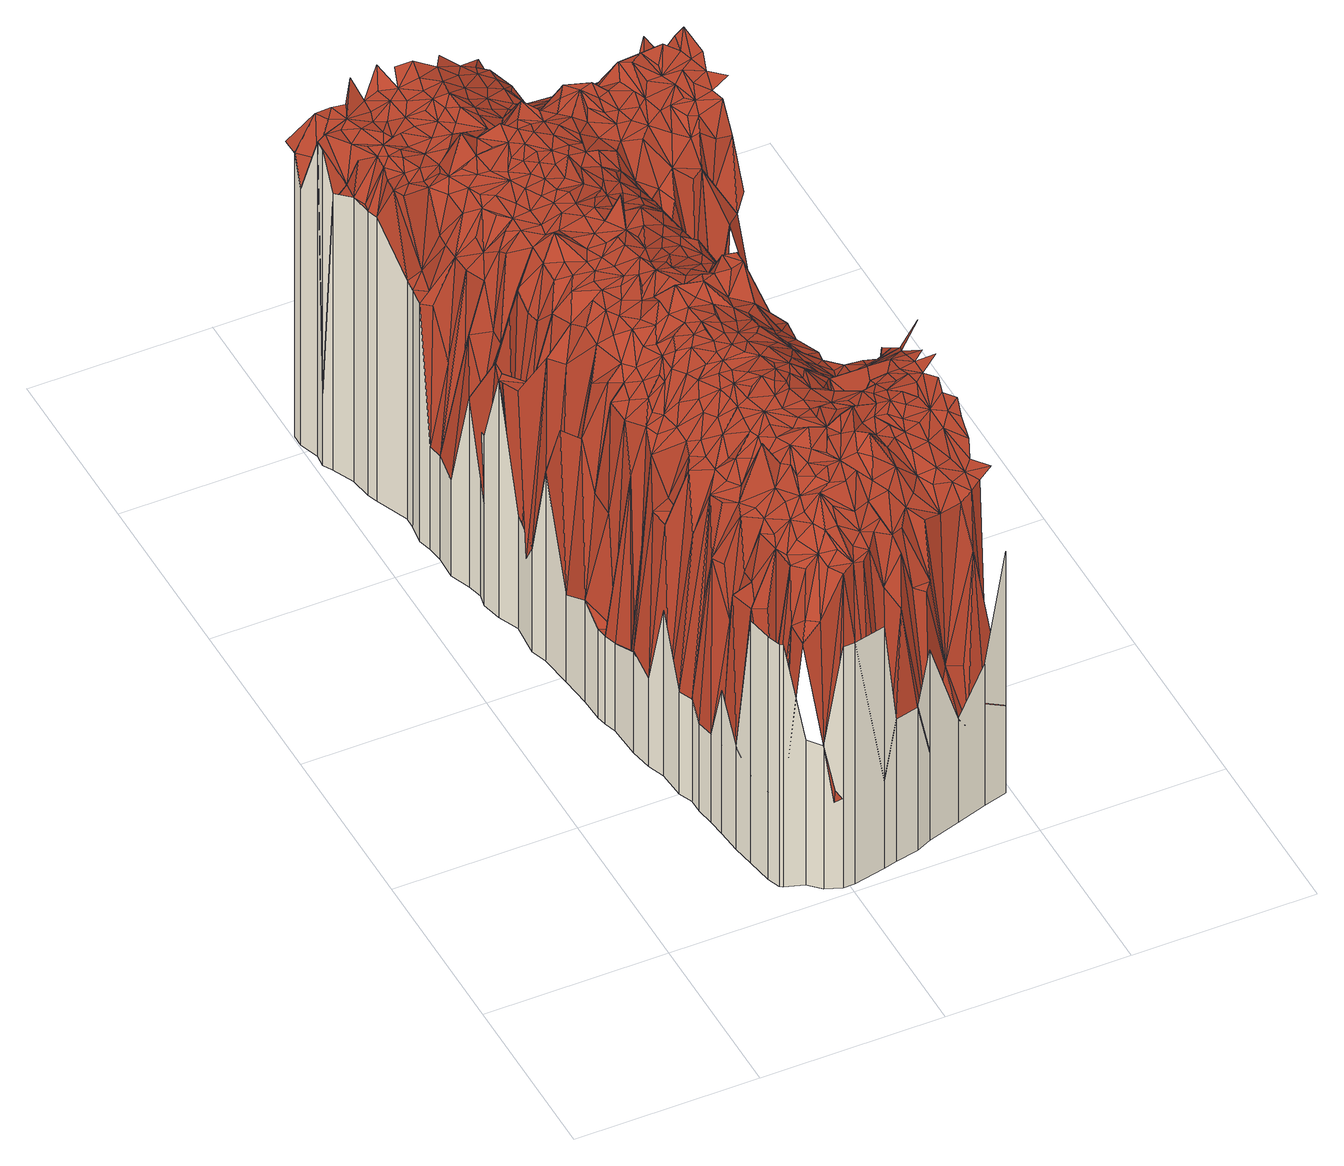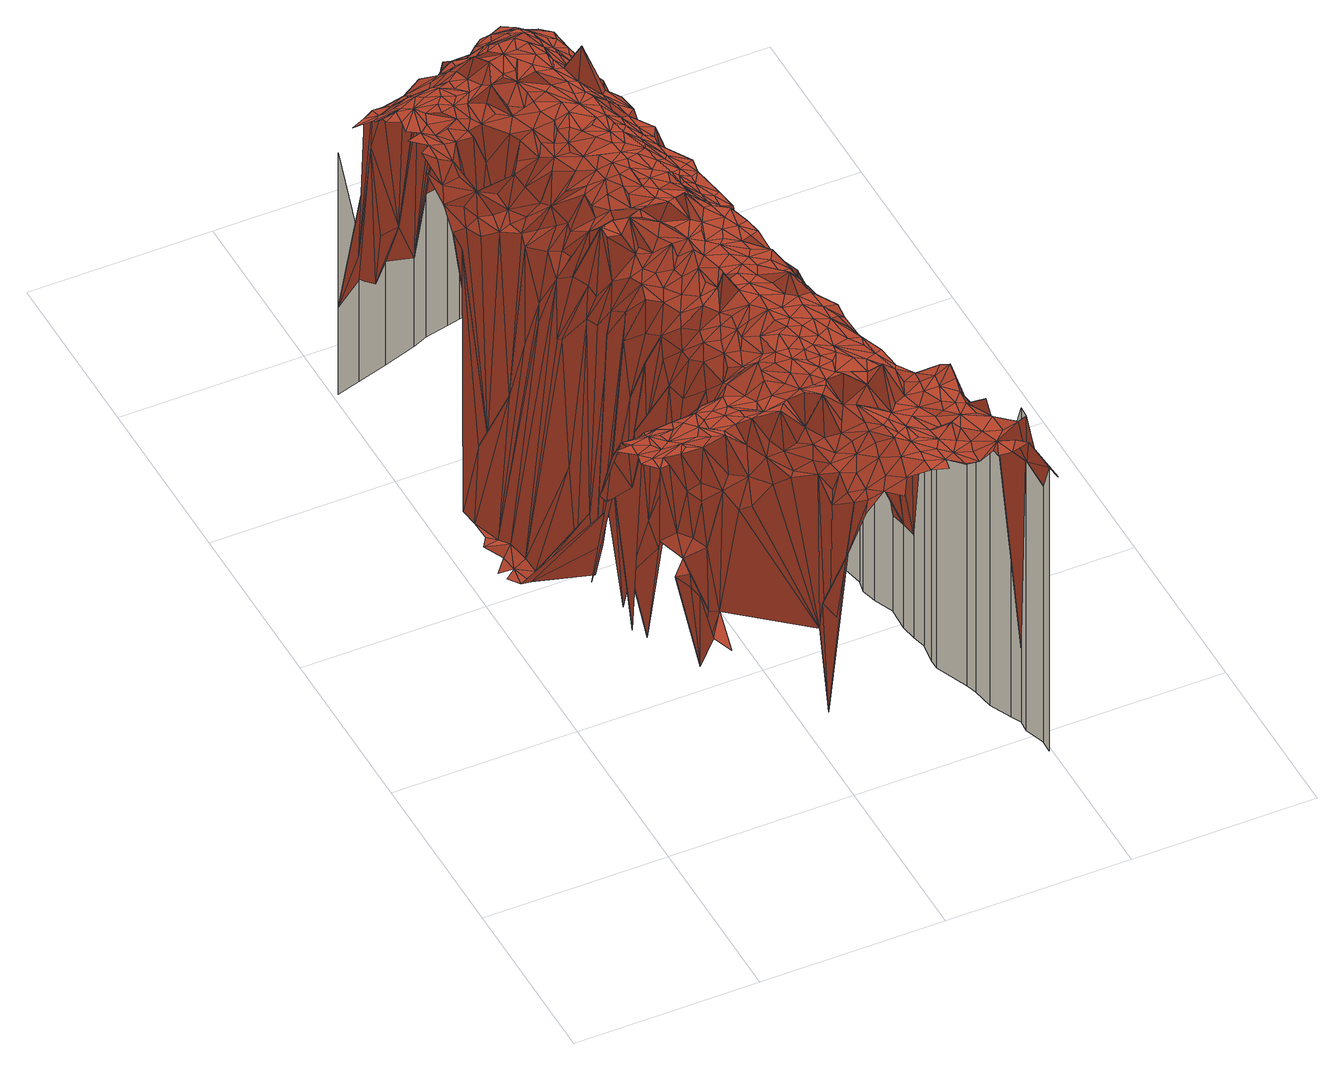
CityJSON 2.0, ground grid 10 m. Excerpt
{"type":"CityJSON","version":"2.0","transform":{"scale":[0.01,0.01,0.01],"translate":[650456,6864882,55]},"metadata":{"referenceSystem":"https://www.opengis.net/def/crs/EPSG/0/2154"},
"CityObjects":{
"building1":{"type":"Building","geometry":[{"type":"MultiSurface","lod":"2","boundaries":[[[0,1,2,3]],[[1,4,5,2]],[[6,0,3,7]],[[8,9,10]],[[4,11,12,5]],[[13,8,14]],[[15,12,10]],[[11,16,17,12]],[[18,13,14]],[[9,19,10]],[[12,20,21]],[[22,6,7,23]],[[20,12,15]],[[19,15,10]],[[16,24,25,17]],[[26,9,8]],[[27,13,18]],[[24,28,29,25]],[[30,20,15]],[[13,26,8]],[[31,25,21]],[[28,32,33,29]],[[15,19,34]],[[20,31,21]],[[26,19,9]],[[32,35,36,33]],[[25,37,29]],[[13,27,38]],[[35,39,40,36]],[[20,30,41]],[[37,33,29]],[[42,22,23,43]],[[39,44,45,40]],[[46,15,34]],[[31,20,41]],[[44,47,48,45]],[[46,30,15]],[[27,49,38]],[[37,25,31]],[[19,46,34]],[[43,49,27]],[[50,51,45]],[[52,50,36]],[[33,53,36]],[[33,37,54]],[[55,13,38]],[[56,57,45]],[[26,46,19]],[[30,46,41]],[[47,58,59,48]],[[55,26,13]],[[51,56,45]],[[60,31,41]],[[57,61,59]],[[37,31,62]],[[58,63,64,59]],[[53,33,54]],[[63,65,66,64]],[[67,42,43,68]],[[53,52,36]],[[46,69,41]],[[69,60,41]],[[70,46,26]],[[31,71,62]],[[71,31,60]],[[72,51,50]],[[71,37,62]],[[73,61,57]],[[65,74,75,66]],[[56,73,57]],[[37,53,54]],[[49,76,38]],[[64,77,66]],[[52,72,50]],[[76,55,38]],[[64,59,78]],[[56,51,79]],[[77,75,66]],[[80,49,43]],[[69,46,81]],[[80,43,82]],[[59,61,78]],[[53,37,83]],[[76,70,26]],[[55,76,26]],[[84,37,71]],[[61,73,85]],[[74,86,87,75]],[[69,88,60]],[[37,84,83]],[[88,71,60]],[[61,85,78]],[[77,64,78]],[[89,46,70]],[[51,72,79]],[[80,82,90]],[[88,69,81]],[[75,77,91]],[[92,67,68,93]],[[94,76,49]],[[70,76,95]],[[46,89,81]],[[73,56,96]],[[96,56,79]],[[84,53,83]],[[75,97,87]],[[86,98,99,87]],[[89,70,95]],[[80,94,49]],[[52,53,100]],[[101,99,87]],[[84,71,102]],[[71,88,102]],[[98,103,104,99]],[[105,80,90]],[[73,106,85]],[[72,52,100]],[[107,75,91]],[[89,88,81]],[[97,101,87]],[[85,106,78]],[[108,77,78]],[[77,108,91]],[[53,84,109]],[[107,97,75]],[[72,110,79]],[[99,111,104]],[[99,101,112]],[[110,96,79]],[[103,113,114,104]],[[76,115,95]],[[53,109,116]],[[100,53,116]],[[106,73,117]],[[101,97,112]],[[73,96,118]],[[119,120,104]],[[115,89,95]],[[106,108,78]],[[121,76,94]],[[88,89,122]],[[123,80,105]],[[124,84,102]],[[88,124,102]],[[108,125,91]],[[99,112,126]],[[110,72,127]],[[125,107,91]],[[128,129,130,131]],[[111,99,126]],[[72,100,127]],[[113,128,131,114]],[[111,119,104]],[[73,132,117]],[[120,119,133]],[[96,110,118]],[[115,76,134]],[[80,135,94]],[[112,97,126]],[[109,84,136]],[[124,88,122]],[[76,121,134]],[[129,137,138,130]],[[89,115,139]],[[132,73,118]],[[131,140,141]],[[97,107,142]],[[135,121,94]],[[133,143,131]],[[109,144,116]],[[84,124,136]],[[144,100,116]],[[145,140,131]],[[146,123,105]],[[147,148,149,150]],[[125,108,151]],[[89,152,122]],[[140,150,141]],[[135,80,123]],[[137,147,150,138]],[[152,89,139]],[[153,106,117]],[[143,145,131]],[[119,154,133]],[[106,155,108]],[[156,110,127]],[[157,92,93,158]],[[110,156,118]],[[159,111,126]],[[148,160,161,149]],[[154,143,133]],[[162,107,125]],[[163,97,142]],[[121,135,134]],[[150,164,149]],[[159,119,111]],[[152,124,122]],[[106,153,165]],[[132,153,117]],[[100,166,127]],[[126,97,167]],[[115,168,139]],[[100,144,169]],[[108,155,151]],[[168,115,134]],[[170,146,105]],[[149,164,161]],[[144,109,171]],[[145,143,172]],[[107,162,142]],[[155,106,165]],[[150,140,173]],[[146,135,123]],[[174,140,145]],[[162,125,151]],[[160,175,176,161]],[[177,109,136]],[[174,145,172]],[[154,119,178]],[[135,179,134]],[[97,163,167]],[[166,100,169]],[[168,152,139]],[[166,156,127]],[[175,180,181,176]],[[164,150,173]],[[143,154,178]],[[109,177,171]],[[140,182,173]],[[179,168,134]],[[124,183,136]],[[176,184,181]],[[159,126,167]],[[185,132,118]],[[186,176,161]],[[156,185,118]],[[124,152,187]],[[182,140,188]],[[135,146,189]],[[164,190,161]],[[179,135,191]],[[192,153,132]],[[180,193,194,181]],[[195,163,142]],[[140,174,188]],[[176,186,184]],[[183,177,136]],[[144,196,169]],[[159,197,119]],[[155,198,151]],[[143,199,172]],[[200,201,202,203]],[[198,162,151]],[[162,195,142]],[[183,124,187]],[[165,153,204]],[[182,205,173]],[[152,206,187]],[[119,197,178]],[[201,207,208,202]],[[209,144,171]],[[210,174,172]],[[168,179,211]],[[212,213,214,215]],[[156,166,216]],[[155,165,204]],[[181,217,194]],[[152,218,206]],[[199,143,178]],[[219,200,203,220]],[[152,168,221]],[[222,135,189]],[[163,195,167]],[[207,223,224,208]],[[213,219,220,214]],[[135,222,191]],[[205,182,188]],[[196,166,169]],[[225,164,173]],[[226,212,215,227]],[[228,186,161]],[[190,228,161]],[[229,220,214]],[[185,156,216]],[[193,226,227,194]],[[230,231,232]],[[184,233,181]],[[192,132,234]],[[223,235,236,224]],[[230,208,231]],[[237,159,167]],[[227,238,215]],[[177,209,171]],[[132,185,234]],[[239,179,191]],[[144,209,196]],[[220,230,232]],[[218,152,221]],[[199,210,172]],[[240,146,170]],[[164,241,190]],[[189,146,242]],[[179,239,211]],[[195,162,243]],[[208,244,224]],[[197,159,237]],[[162,198,243]],[[174,245,188]],[[205,225,173]],[[233,217,181]],[[186,233,184]],[[238,246,215]],[[198,155,247]],[[244,248,224]],[[210,249,174]],[[197,199,178]],[[153,192,250]],[[251,214,215]],[[252,168,211]],[[177,183,253]],[[225,241,164]],[[206,253,187]],[[155,204,247]],[[208,230,254]],[[206,218,255]],[[256,157,158,240]],[[230,220,257]],[[195,258,167]],[[249,245,174]],[[253,183,187]],[[251,229,214]],[[259,227,194]],[[166,196,260]],[[153,261,204]],[[222,239,191]],[[146,240,242]],[[244,208,254]],[[222,189,242]],[[217,259,194]],[[166,262,216]],[[177,263,209]],[[241,228,190]],[[259,238,227]],[[253,206,255]],[[229,264,220]],[[228,233,186]],[[246,251,215]],[[239,252,211]],[[263,177,253]],[[262,166,260]],[[238,259,265]],[[248,266,267]],[[221,168,268]],[[261,153,250]],[[269,192,234]],[[270,238,265]],[[271,185,216]],[[220,264,257]],[[272,237,167]],[[244,266,248]],[[198,273,243]],[[185,271,234]],[[218,221,274]],[[225,205,275]],[[168,252,268]],[[276,195,243]],[[254,230,277]],[[258,272,167]],[[255,218,274]],[[233,278,217]],[[273,198,247]],[[195,276,258]],[[199,197,279]],[[210,199,280]],[[238,281,246]],[[282,205,188]],[[192,269,250]],[[264,230,257]],[[197,237,283]],[[278,259,217]],[[204,273,247]],[[228,241,284]],[[285,222,242]],[[239,222,286]],[[209,263,287]],[[209,288,196]],[[262,289,216]],[[225,290,241]],[[251,264,229]],[[210,291,249]],[[233,228,284]],[[289,271,216]],[[196,288,260]],[[245,282,188]],[[240,292,242]],[[261,273,204]],[[271,269,234]],[[291,245,249]],[[253,255,293]],[[238,270,281]],[[230,264,277]],[[273,294,243]],[[295,254,277]],[[290,225,275]],[[222,285,286]],[[294,276,243]],[[241,290,284]],[[281,251,246]],[[259,296,265]],[[237,272,283]],[[259,278,297]],[[288,209,287]],[[266,244,298]],[[299,244,254]],[[296,270,265]],[[292,285,242]],[[288,262,260]],[[291,210,280]],[[205,282,275]],[[252,239,300]],[[276,301,258]],[[301,272,258]],[[302,233,284]],[[278,233,303]],[[221,304,274]],[[263,253,305]],[[306,199,279]],[[304,255,274]],[[304,221,268]],[[263,307,287]],[[199,306,280]],[[273,261,308]],[[197,309,279]],[[255,304,293]],[[278,303,297]],[[296,259,297]],[[294,273,310]],[[264,311,277]],[[312,239,286]],[[262,313,289]],[[314,256,240,315]],[[309,197,283]],[[292,240,315]],[[295,299,254]],[[269,316,250]],[[305,253,293]],[[269,271,317]],[[244,299,298]],[[318,264,251]],[[313,271,289]],[[262,288,319]],[[320,261,250]],[[291,282,245]],[[318,251,281]],[[252,321,268]],[[290,322,284]],[[307,263,305]],[[307,288,287]],[[313,262,319]],[[285,292,323]],[[285,324,286]],[[325,233,302]],[[276,294,326]],[[239,312,300]],[[327,295,277]],[[294,310,326]],[[311,328,277]],[[308,261,320]],[[233,325,303]],[[270,296,329]],[[330,266,298]],[[331,290,275]],[[301,276,332]],[[310,273,333]],[[271,313,317]],[[304,334,293]],[[272,309,283]],[[303,335,297]],[[335,296,297]],[[325,302,284]],[[273,308,333]],[[321,252,300]],[[270,336,281]],[[264,328,311]],[[316,320,250]],[[272,301,337]],[[324,285,323]],[[338,291,280]],[[321,304,268]],[[264,318,328]],[[276,326,332]],[[336,270,329]],[[328,327,277]],[[324,312,286]],[[339,269,317]],[[282,331,275]],[[306,338,280]],[[269,339,316]],[[318,281,340]],[[322,290,331]],[[309,341,279]],[[288,307,342]],[[343,325,284]],[[299,330,298]],[[299,295,327]],[[322,344,284]],[[345,313,319]],[[319,288,346]],[[309,272,337]],[[347,306,279]],[[334,348,293]],[[334,304,349]],[[312,324,300]],[[281,336,340]],[[313,350,317]],[[344,343,284]],[[351,288,342]],[[292,352,323]],[[348,305,293]],[[291,353,282]],[[341,347,279]],[[352,292,315]],[[296,354,329]],[[355,301,332]],[[356,296,335]],[[357,335,303]],[[288,351,346]],[[326,310,358]],[[308,359,333]],[[353,291,338]],[[328,318,360]],[[359,308,320]],[[360,318,340]],[[348,307,305]],[[325,357,303]],[[361,310,333]],[[362,304,321]],[[363,324,323]],[[337,301,355]],[[362,321,300]],[[320,316,364]],[[326,365,332]],[[350,339,317]],[[344,322,331]],[[307,348,342]],[[366,345,319]],[[348,334,349]],[[296,356,354]],[[338,306,367]],[[313,368,350]],[[316,339,364]],[[282,369,331]],[[330,299,370]],[[324,371,300]],[[328,372,327]],[[366,313,345]],[[344,325,343]],[[366,319,346]],[[309,337,373]],[[356,335,357]],[[304,374,349]],[[310,361,358]],[[375,299,327]],[[376,314,315,377]],[[353,369,282]],[[304,362,378]],[[379,336,329]],[[324,363,380]],[[352,363,323]],[[306,347,367]],[[365,355,332]],[[325,381,357]],[[365,326,358]],[[313,366,368]],[[353,338,367]],[[371,362,300]],[[309,382,341]],[[354,379,329]],[[328,360,383]],[[328,384,372]],[[385,351,342]],[[336,386,340]],[[359,361,333]],[[325,344,387]],[[388,320,364]],[[381,325,387]],[[372,375,327]],[[386,360,340]],[[388,359,320]],[[304,378,389]],[[344,331,390]],[[348,391,342]],[[374,304,389]],[[351,392,346]],[[331,369,390]],[[374,348,349]],[[382,309,373]],[[382,347,341]],[[384,328,393]],[[394,324,380]],[[356,379,354]],[[299,395,370]],[[391,385,342]],[[299,375,396]],[[393,328,383]],[[397,356,357]],[[363,352,398]],[[339,399,364]],[[378,362,400]],[[379,386,336]],[[369,353,401]],[[324,394,371]],[[402,366,346]],[[360,386,383]],[[403,355,365]],[[403,365,358]],[[404,353,367]],[[351,385,405]],[[337,406,373]],[[406,337,355]],[[387,344,407]],[[408,339,350]],[[363,409,380]],[[347,410,367]],[[372,384,411]],[[392,351,405]],[[412,344,390]],[[359,388,413]],[[356,397,414]],[[399,388,364]],[[368,408,350]],[[401,353,415]],[[416,299,396]],[[375,372,411]],[[359,417,361]],[[344,412,407]],[[353,404,415]],[[299,416,395]],[[381,418,357]],[[409,363,398]],[[348,374,419]],[[420,402,346]],[[361,421,358]],[[347,382,422]],[[423,399,339]],[[348,424,391]],[[417,359,413]],[[392,420,346]],[[410,347,422]],[[425,378,400]],[[379,356,426]],[[366,427,368]],[[410,404,367]],[[378,425,389]],[[418,381,387]],[[362,371,428]],[[429,356,414]],[[388,417,413]],[[424,385,391]],[[362,428,400]],[[406,382,373]],[[409,394,380]],[[403,358,430]],[[406,355,431]],[[418,397,357]],[[369,432,390]],[[408,423,339]],[[417,421,361]],[[427,366,402]],[[384,393,433]],[[388,399,434]],[[369,401,432]],[[383,386,435]],[[417,388,434]],[[358,421,430]],[[418,387,407]],[[386,379,436]],[[393,383,435]],[[384,437,411]],[[438,355,403]],[[355,438,431]],[[439,374,389]],[[356,429,426]],[[397,429,414]],[[371,394,428]],[[352,440,398]],[[427,408,368]],[[375,441,396]],[[439,348,419]],[[424,348,442]],[[412,443,407]],[[441,375,411]],[[444,401,415]],[[445,412,390]],[[420,427,402]],[[428,425,400]],[[374,439,419]],[[404,444,415]],[[385,446,405]],[[437,384,433]],[[404,410,447]],[[394,409,448]],[[392,405,449]],[[436,379,426]],[[425,450,389]],[[451,399,423]],[[446,385,424]],[[397,418,452]],[[382,453,422]],[[429,397,452]],[[348,439,442]],[[454,376,377,455]],[[441,416,396]],[[456,417,434]],[[457,420,392]],[[433,393,435]],[[440,409,398]],[[443,418,407]],[[438,406,431]],[[458,410,422]],[[459,421,417]],[[399,460,434]],[[432,445,390]],[[382,406,453]],[[461,403,430]],[[444,404,447]],[[443,412,462]],[[408,451,423]],[[389,450,463]],[[421,464,430]],[[439,389,463]],[[428,394,465]],[[425,428,466]],[[457,427,420]],[[437,441,411]],[[386,467,435]],[[459,417,456]],[[412,445,462]],[[467,386,436]],[[432,401,468]],[[457,392,449]],[[399,451,460]],[[401,444,468]],[[438,403,469]],[[450,425,466]],[[405,446,449]],[[408,427,470]],[[418,471,452]],[[460,456,434]],[[409,440,448]],[[446,424,442]],[[440,352,455]],[[403,461,469]],[[410,472,447]],[[416,441,473]],[[394,448,474]],[[453,458,422]],[[406,438,453]],[[467,436,426]],[[472,410,458]],[[394,474,465]],[[429,475,426]],[[476,421,459]],[[421,476,464]],[[439,446,442]],[[477,433,435]],[[427,478,470]],[[437,433,477]],[[418,443,479]],[[480,416,473]],[[478,427,457]],[[451,408,481]],[[478,408,470]],[[418,479,471]],[[464,482,430]],[[483,457,449]],[[476,459,456]],[[441,437,484]],[[428,485,466]],[[486,445,432]],[[456,460,487]],[[485,428,465]],[[488,450,466]],[[489,429,452]],[[490,443,462]],[[475,467,426]],[[461,438,469]],[[450,491,463]],[[482,461,430]],[[445,492,462]],[[446,439,493]],[[438,494,453]],[[486,432,468]],[[467,477,435]],[[448,440,474]],[[471,489,452]],[[460,451,495]],[[408,478,481]],[[475,429,496]],[[444,497,468]],[[478,457,483]],[[441,498,473]],[[499,444,447]],[[476,456,487]],[[446,500,449]],[[437,477,501]],[[443,490,479]],[[502,439,463]],[[503,446,493]],[[485,488,466]],[[504,483,449]],[[498,441,484]],[[505,438,461]],[[476,482,464]],[[492,490,462]],[[479,506,471]],[[472,499,447]],[[474,485,465]],[[453,507,458]],[[494,438,508]],[[429,489,496]],[[450,488,509]],[[445,486,510]],[[494,507,453]],[[471,506,511]],[[491,450,509]],[[498,480,473]],[[492,445,510]],[[437,512,484]],[[500,513,449]],[[467,475,514]],[[513,504,449]],[[512,437,501]],[[499,497,444]],[[504,478,483]],[[515,486,468]],[[516,438,505]],[[489,471,511]],[[517,440,455]],[[499,472,458]],[[439,502,493]],[[491,502,463]],[[518,451,481]],[[467,519,477]],[[438,516,508]],[[497,515,468]],[[460,520,487]],[[521,460,495]],[[461,482,522]],[[478,523,481]],[[451,518,495]],[[489,475,496]],[[524,476,487]],[[525,446,503]],[[507,499,458]],[[488,485,526]],[[477,512,501]],[[482,476,524]],[[446,525,500]],[[490,527,479]],[[528,498,484]],[[527,506,479]],[[440,517,529]],[[485,474,530]],[[488,531,509]],[[460,521,520]],[[532,505,461]],[[519,533,477]],[[531,491,509]],[[534,467,514]],[[490,492,535]],[[525,503,493]],[[475,534,514]],[[532,461,522]],[[531,488,526]],[[467,534,519]],[[507,494,536]],[[474,440,537]],[[538,494,508]],[[533,512,477]],[[489,539,475]],[[506,540,511]],[[512,528,484]],[[504,513,541]],[[531,542,491]],[[486,515,543]],[[520,524,487]],[[497,499,544]],[[499,507,545]],[[482,532,522]],[[516,505,546]],[[486,547,510]],[[513,500,548]],[[540,489,511]],[[502,525,493]],[[547,492,510]],[[478,504,549]],[[485,550,526]],[[516,538,508]],[[482,524,551]],[[550,485,530]],[[523,478,549]],[[494,538,536]],[[527,490,552]],[[553,454,455,554]],[[523,555,481]],[[506,527,556]],[[557,440,529]],[[542,558,491]],[[497,559,515]],[[533,519,560]],[[552,490,535]],[[558,502,491]],[[498,528,561]],[[539,562,475]],[[532,482,551]],[[492,547,535]],[[541,513,548]],[[474,563,530]],[[562,534,475]],[[505,532,546]],[[540,506,556]],[[555,518,481]],[[519,534,560]],[[542,531,564]],[[555,521,495]],[[498,565,566]],[[507,567,545]],[[568,531,526]],[[559,497,544]],[[569,504,541]],[[518,555,495]],[[524,520,570]],[[571,512,533]],[[500,525,572]],[[520,521,570]],[[517,557,529]],[[567,499,545]],[[440,557,537]],[[489,573,539]],[[500,572,548]],[[565,498,561]],[[574,486,543]],[[525,502,575]],[[499,559,544]],[[571,533,560]],[[538,516,576]],[[550,568,526]],[[563,474,537]],[[573,489,540]],[[558,542,564]],[[515,577,543]],[[504,569,549]],[[532,578,546]],[[579,516,546]],[[502,558,575]],[[512,580,528]],[[563,550,530]],[[486,574,547]],[[581,507,536]],[[515,559,582]],[[564,531,583]],[[527,584,556]],[[584,527,552]],[[534,585,560]],[[577,515,582]],[[569,541,548]],[[523,549,586]],[[524,587,551]],[[557,517,588]],[[589,532,551]],[[573,562,539]],[[555,523,586]],[[507,581,567]],[[532,590,578]],[[531,568,583]],[[584,540,556]],[[528,580,561]],[[587,524,570]],[[571,580,512]],[[591,552,535]],[[534,562,585]],[[578,590,546]],[[570,521,592]],[[516,579,576]],[[521,555,593]],[[594,571,560]],[[595,525,575]],[[547,591,535]],[[558,564,596]],[[499,567,597]],[[585,594,560]],[[559,499,597]],[[525,595,572]],[[573,540,598]],[[536,538,599]],[[558,600,575]],[[521,593,592]],[[540,584,598]],[[572,601,548]],[[601,569,548]],[[590,579,546]],[[590,532,602]],[[591,584,552]],[[562,573,603]],[[577,574,543]],[[568,550,604]],[[532,589,602]],[[600,595,575]],[[571,594,605]],[[538,576,599]],[[559,606,582]],[[607,563,537]],[[581,536,599]],[[572,595,608]],[[557,607,537]],[[606,577,582]],[[609,550,563]],[[587,570,592]],[[610,589,551]],[[611,558,596]],[[612,565,561]],[[601,572,608]],[[600,558,611]],[[613,564,583]],[[569,614,549]],[[562,615,585]],[[593,555,616]],[[617,591,547]],[[573,618,603]],[[618,573,598]],[[564,613,596]],[[574,617,547]],[[587,610,551]],[[580,612,561]],[[619,555,586]],[[549,614,586]],[[620,580,571]],[[615,594,585]],[[568,613,583]],[[620,571,605]],[[550,609,604]],[[584,621,598]],[[622,562,603]],[[615,562,623]],[[584,591,624]],[[567,581,625]],[[562,622,623]],[[616,555,626]],[[627,557,588]],[[607,557,628]],[[579,590,629]],[[607,609,563]],[[574,577,630]],[[631,568,604]],[[569,601,632]],[[595,600,633]],[[597,567,625]],[[589,610,602]],[[579,634,576]],[[614,569,635]],[[636,590,602]],[[577,606,637]],[[614,619,586]],[[621,584,624]],[[576,634,599]],[[593,638,592]],[[611,596,639]],[[606,559,640]],[[559,597,640]],[[600,611,639]],[[595,641,608]],[[617,574,630]],[[594,642,605]],[[594,615,643]],[[644,553,554,645]],[[641,601,608]],[[646,581,599]],[[631,613,568]],[[638,587,592]],[[618,647,603]],[[647,618,598]],[[593,616,648]],[[649,591,617]],[[628,557,627]],[[610,587,650]],[[596,613,639]],[[555,619,651]],[[621,647,598]],[[555,651,626]],[[622,615,623]],[[642,594,643]],[[634,579,629]],[[647,622,603]],[[590,652,629]],[[581,646,625]],[[591,649,624]],[[609,631,604]],[[641,595,633]],[[580,620,653]],[[652,590,636]],[[612,580,653]],[[610,636,602]],[[642,620,605]],[[569,654,635]],[[577,655,630]],[[607,628,656]],[[587,638,657]],[[634,646,599]],[[655,577,637]],[[609,607,656]],[[638,593,648]],[[658,600,639]],[[601,641,632]],[[654,569,632]],[[600,659,633]],[[619,614,660]],[[661,617,630]],[[650,587,662]],[[606,663,637]],[[664,616,626]],[[665,621,624]],[[666,597,625]],[[649,617,661]],[[663,606,640]],[[610,652,636]],[[631,609,667]],[[597,666,640]],[[647,621,668]],[[610,650,662]],[[615,622,669]],[[651,619,660]],[[659,600,658]],[[615,670,643]],[[613,658,639]],[[622,647,671]],[[654,614,635]],[[672,587,657]],[[649,665,624]],[[634,673,646]],[[616,664,648]],[[674,613,631]],[[621,665,668]],[[659,641,633]],[[670,642,643]],[[655,661,630]],[[651,664,626]],[[675,634,629]],[[663,655,637]],[[652,610,676]],[[620,642,677]],[[670,615,669]],[[614,678,660]],[[646,679,625]],[[587,672,662]],[[680,612,653]],[[681,614,654]],[[682,609,656]],[[683,610,662]],[[638,672,657]],[[684,631,667]],[[652,675,629]],[[634,685,673]],[[686,622,671]],[[641,687,632]],[[610,683,676]],[[609,682,667]],[[614,681,678]],[[688,612,680]],[[620,689,653]],[[647,690,671]],[[674,631,684]],[[649,661,691]],[[641,659,692]],[[665,649,693]],[[622,686,669]],[[672,638,648]],[[613,694,658]],[[678,651,660]],[[613,674,695]],[[679,666,625]],[[646,673,696]],[[665,693,668]],[[685,634,675]],[[661,655,697]],[[687,641,692]],[[698,647,668]],[[699,663,640]],[[687,654,632]],[[666,699,640]],[[689,620,677]],[[655,663,700]],[[642,670,701]],[[664,702,648]],[[679,646,696]],[[694,659,658]],[[664,651,703]],[[690,686,671]],[[690,647,698]],[[704,670,669]],[[659,694,692]],[[651,678,703]],[[613,695,705]],[[702,672,648]],[[689,680,653]],[[693,698,668]],[[674,684,706]],[[707,652,676]],[[694,613,705]],[[642,708,677]],[[709,681,654]],[[661,710,691]],[[675,652,711]],[[712,649,691]],[[655,710,697]],[[693,649,713]],[[686,704,669]],[[710,661,697]],[[679,699,666]],[[654,687,714]],[[681,709,678]],[[673,685,715]],[[708,642,701]],[[683,707,676]],[[716,683,662]],[[663,717,700]],[[699,717,663]],[[710,655,700]],[[702,664,718]],[[719,687,692]],[[674,720,695]],[[720,674,706]],[[670,704,701]],[[664,703,718]],[[652,707,711]],[[694,719,692]],[[673,715,696]],[[672,716,662]],[[685,675,721]],[[686,690,722]],[[672,702,723]],[[649,712,713]],[[707,683,724]],[[709,654,725]],[[699,679,726]],[[680,689,727]],[[683,716,724]],[[728,654,714]],[[687,719,729]],[[710,712,691]],[[693,730,698]],[[704,686,731]],[[678,709,732]],[[678,733,703]],[[689,677,734]],[[704,735,701]],[[687,728,714]],[[736,679,696]],[[677,708,734]],[[737,710,700]],[[730,693,713]],[[738,675,711]],[[717,699,739]],[[740,708,701]],[[717,741,700]],[[733,678,732]],[[728,687,729]],[[742,686,722]],[[719,694,743]],[[735,740,701]],[[715,736,696]],[[739,699,726]],[[744,685,721]],[[745,680,727]],[[746,690,698]],[[747,679,736]],[[675,744,721]],[[686,742,731]],[[707,738,711]],[[715,685,748]],[[679,749,726]],[[654,750,725]],[[689,751,727]],[[719,752,729]],[[753,707,724]],[[741,737,700]],[[690,746,722]],[[754,709,725]],[[709,754,732]],[[679,747,749]],[[751,689,734]],[[708,740,755]],[[704,756,735]],[[675,738,744]],[[750,654,728]],[[710,757,712]],[[757,710,737]],[[756,704,731]],[[717,739,741]],[[707,753,758]],[[703,733,759]],[[738,707,758]],[[752,728,729]],[[748,685,744]],[[730,746,698]],[[760,702,718]],[[672,723,761]],[[754,733,732]],[[708,762,734]],[[712,763,713]],[[703,760,718]],[[762,708,755]],[[749,739,726]],[[702,760,723]],[[672,764,716]],[[746,742,722]],[[740,735,765]],[[736,715,766]],[[750,754,725]],[[740,762,755]],[[742,756,731]],[[757,763,712]],[[767,730,713]],[[762,751,734]],[[716,764,724]],[[757,737,768]],[[746,730,769]],[[715,748,766]],[[747,736,770]],[[771,737,741]],[[751,772,727]],[[735,756,765]],[[733,754,773]],[[763,767,713]],[[772,745,727]],[[764,753,724]],[[730,767,769]],[[747,774,749]],[[739,771,741]],[[737,771,768]],[[774,739,749]],[[762,740,775]],[[733,776,759]],[[756,742,777]],[[703,759,778]],[[779,740,765]],[[754,750,773]],[[774,747,770]],[[770,736,766]],[[762,775,751]],[[750,728,780]],[[764,672,761]],[[746,769,781]],[[776,733,773]],[[753,782,758]],[[746,783,742]],[[782,738,758]],[[769,767,781]],[[763,757,784]],[[771,739,785]],[[723,760,761]],[[739,774,785]],[[786,757,768]],[[742,783,777]],[[775,772,751]],[[787,740,779]],[[740,787,775]],[[760,703,778]],[[746,781,788]],[[756,789,765]],[[738,790,744]],[[771,786,768]],[[789,756,777]],[[767,763,791]],[[757,786,784]],[[783,746,788]],[[753,764,782]],[[789,779,765]],[[790,748,744]],[[767,792,781]],[[771,785,793]],[[759,776,794]],[[781,792,788]],[[748,790,766]],[[783,789,777]],[[786,771,795]],[[796,763,784]],[[767,791,792]],[[797,772,775]],[[763,796,791]],[[790,738,782]],[[778,759,794]],[[798,783,788]],[[789,799,779]],[[799,787,779]],[[787,797,775]],[[792,798,788]],[[789,783,800]],[[772,797,801]],[[802,771,793]],[[803,764,761]],[[786,804,784]],[[800,783,798]],[[795,771,802]],[[804,786,795]],[[805,774,770]],[[764,803,782]],[[760,778,806]],[[792,791,807]],[[760,808,761]],[[809,803,761]],[[774,805,785]],[[790,810,766]],[[804,796,784]],[[799,789,811]],[[785,805,793]],[[791,796,807]],[[808,809,761]],[[792,812,798]],[[811,789,800]],[[803,790,782]],[[808,760,806]],[[800,798,813]],[[804,795,802]],[[787,799,814]],[[812,792,807]],[[798,812,813]],[[815,803,809]],[[796,804,816]],[[790,803,810]],[[805,802,793]],[[796,817,807]],[[818,800,813]],[[811,800,818]],[[799,811,814]],[[810,803,819]],[[820,804,802]],[[821,796,816]],[[817,796,821]],[[817,812,807]],[[812,817,813]],[[817,818,813]],[[805,770,822]],[[823,787,814]],[[804,824,816]],[[825,804,820]],[[811,818,826]],[[825,820,802]],[[804,825,824]],[[818,817,827]],[[828,821,816]],[[805,825,802]],[[811,823,814]],[[817,829,827]],[[824,828,816]],[[830,811,826]],[[831,817,821]],[[825,805,832]],[[811,830,823]],[[818,833,826]],[[833,818,827]],[[787,823,834]],[[817,831,829]],[[828,824,835]],[[832,805,822]],[[828,831,821]],[[825,836,824]],[[825,832,822]],[[829,837,827]],[[836,825,838]],[[833,830,826]],[[824,839,835]],[[836,839,824]],[[837,833,827]],[[840,828,835]],[[831,837,829]],[[831,828,841]],[[828,840,841]],[[838,825,842]],[[825,822,842]],[[843,836,838]],[[833,837,844]],[[839,840,835]],[[830,833,845]],[[843,839,836]],[[823,830,834]],[[840,831,841]],[[846,833,844]],[[837,831,847]],[[848,830,845]],[[837,846,844]],[[833,846,845]],[[831,840,847]],[[849,843,838]],[[822,850,842]],[[849,838,842]],[[851,840,839]],[[843,851,839]],[[830,848,852]],[[847,840,853]],[[830,852,834]],[[846,837,854]],[[855,837,847]],[[840,856,853]],[[857,848,845]],[[846,857,845]],[[837,855,854]],[[849,851,843]],[[851,856,840]],[[858,849,842]],[[859,847,853]],[[857,846,854]],[[848,857,860]],[[851,849,858]],[[852,848,860]],[[856,859,853]],[[859,855,847]],[[834,852,861]],[[857,854,862]],[[857,863,860]],[[863,857,862]],[[859,856,864]],[[855,865,854]],[[854,865,862]],[[866,852,860]],[[855,859,867]],[[852,866,861]],[[868,834,861]],[[865,863,862]],[[863,866,860]],[[865,855,867]],[[869,870,834]],[[868,869,834]],[[863,865,871]],[[866,872,861]],[[863,871,866]],[[872,868,861]],[[873,872,866]],[[873,868,872]],[[868,874,869]],[[868,873,875]],[[874,868,875]]],"semantics":{"surfaces":[{"type":"WallSurface"},{"type":"RoofSurface"}],"values":[0,0,0,1,0,1,1,0,1,1,1,0,1,1,0,1,1,0,1,1,1,0,1,1,1,0,1,1,0,1,1,0,0,1,1,0,1,1,1,1,1,1,1,1,1,1,1,1,1,0,1,1,1,1,1,0,1,0,0,1,1,1,1,1,1,1,1,1,0,1,1,1,1,1,1,1,1,1,1,1,1,1,1,1,1,1,1,0,1,1,1,1,1,1,1,1,1,1,0,1,1,1,1,1,1,1,0,1,1,1,1,1,1,0,1,1,1,1,1,1,1,1,1,1,1,1,1,1,1,0,1,1,1,1,1,1,1,1,1,1,1,1,1,1,1,1,1,1,0,1,1,0,1,1,1,1,1,1,1,1,1,1,0,1,1,1,1,1,1,1,1,1,1,1,0,1,1,1,1,0,1,1,1,1,1,1,0,1,1,0,1,1,1,1,1,1,1,1,1,1,1,1,1,1,1,1,1,1,1,1,1,1,1,1,1,0,1,1,1,1,1,1,1,1,0,1,1,1,1,1,1,1,1,1,1,1,1,1,1,1,1,1,0,1,1,1,1,1,1,1,1,0,1,1,1,1,1,1,1,0,1,1,1,0,1,1,1,1,1,0,1,1,1,0,0,1,1,1,1,0,1,1,1,1,0,1,1,1,0,1,1,1,1,1,1,1,1,1,1,1,1,1,1,1,1,1,1,1,1,1,1,1,1,1,1,1,1,1,1,1,1,1,1,1,1,0,1,1,1,1,1,1,1,1,1,1,1,1,1,1,1,1,1,1,1,1,1,1,1,1,1,1,1,1,1,1,1,1,1,1,1,1,1,1,1,1,1,1,1,1,1,1,1,1,1,1,1,1,1,1,1,1,1,1,1,1,1,1,1,1,1,1,1,1,1,1,1,1,1,1,1,1,1,1,1,1,1,1,1,1,1,1,1,1,1,1,1,1,1,1,1,1,1,1,1,1,1,1,1,1,1,1,1,1,1,1,1,1,1,1,0,1,1,1,1,1,1,1,1,1,1,1,1,1,1,1,1,1,1,1,1,1,1,1,1,1,1,1,1,1,1,1,1,1,1,1,1,1,1,1,1,1,1,1,1,1,1,1,1,1,1,1,1,1,1,1,1,1,1,1,1,1,1,1,1,1,1,1,1,1,1,1,1,1,1,1,1,1,1,1,1,1,1,1,1,1,1,1,1,1,1,1,1,1,1,1,1,1,1,1,1,1,1,1,1,1,1,1,1,1,1,1,1,1,1,1,1,1,1,1,1,1,1,0,1,1,1,1,1,1,1,1,1,1,1,1,1,1,1,1,1,1,1,1,1,1,1,1,1,1,1,1,1,1,1,1,1,1,1,1,1,1,1,1,1,1,1,1,1,1,1,1,1,1,1,1,1,1,1,1,1,1,1,1,1,1,1,1,1,1,1,1,1,1,1,1,1,1,1,1,1,1,1,1,1,1,1,1,1,1,1,1,1,1,1,1,1,1,1,1,1,1,1,1,1,1,1,1,1,1,1,1,1,1,1,1,1,1,1,1,1,1,1,1,1,1,1,1,1,1,1,1,1,1,1,1,1,1,1,1,1,1,1,1,1,1,1,1,1,1,1,0,1,1,1,1,1,1,1,1,1,1,1,1,1,1,1,1,1,1,1,1,1,1,1,1,1,1,1,1,1,1,1,1,1,1,1,1,1,1,1,1,1,1,1,1,1,1,1,1,1,1,1,1,1,1,1,1,1,1,1,1,1,1,1,1,1,1,1,1,1,1,1,1,1,1,1,1,1,1,1,1,1,1,1,1,1,1,1,1,1,1,1,1,1,1,1,1,1,1,1,1,1,1,1,1,1,1,1,1,1,1,1,1,1,1,1,1,1,1,1,1,1,1,1,1,1,1,1,1,1,1,1,1,1,1,1,1,1,1,1,1,1,1,1,1,1,1,1,1,1,1,1,1,1,1,1,1,1,1,1,1,1,1,1,1,1,1,1,1,1,1,1,1,1,1,1,1,1,1,1,1,1,1,1,1,1,1,1,1,1,1,1,1,0,1,1,1,1,1,1,1,1,1,1,1,1,1,1,1,1,1,1,1,1,1,1,1,1,1,1,1,1,1,1,1,1,1,1,1,1,1,1,1,1,1,1,1,1,1,1,1,1,1,1,1,1,1,1,1,1,1,1,1,1,1,1,1,1,1,1,1,1,1,1,1,1,1,1,1,1,1,1,1,1,1,1,1,1,1,1,1,1,1,1,1,1,1,1,1,1,1,1,1,1,1,1,1,1,1,1,1,1,1,1,1,1,1,1,1,1,1,1,1,1,1,1,1,1,1,1,1,1,1,1,1,1,1,1,1,1,1,1,1,1,1,1,1,1,1,1,1,1,1,1,1,1,1,1,1,1,1,1,1,1,1,1,1,1,1,1,1,1,1,1,0,1,1,1,1,1,1,1,1,1,1,1,1,1,1,1,1,1,1,1,1,1,1,1,1,1,1,1,1,1,1,1,1,1,1,1,1,1,1,1,1,1,1,1,1,1,1,1,1,1,1,1,1,1,1,1,1,1,1,1,1,1,1,1,1,1,1,1,1,1,1,1,1,1,1,1,1,1,1,1,1,1,1,1,1,1,1,1,1,1,1,1,1,1,1,1,1,1,1,1,1,1,1,1,1,1,1,1,1,1,1,1,1,1,1,1,1,1,1,1,1,1,1,1,1,1,1,1,1,1,1,1,1,1,1,1,1,1,1,1,1,1,1,1,1,1,1,1,1,1,1,1,1,1,1,1,1,1,1,1,1,1,1,1,1,1,1,1,1,1,1,1,1,1,1,1,1,1,1,1,1,1,1,1,1,1,1,1,1,1,1,1,1,1,1,1,1,1,1,1,1,1,1,1,1,1,1,1,1,1,1,1,1,1,1,1,1,1,1,1,1,1,1,1,1,1,1,1,1,1,1,1,1,1,1,1,1,1,1,1,1,1,1,1,1,1,1,1,1,1,1,1,1,1,1,1,1,1,1,1,1,1,1,1,1,1,1,1,1,1,1,1,1,1,1,1,1,1,1,1,1,1,1,1,1,1,1,1,1,1,1,1,1,1,1,1,1,1,1,1,1,1,1,1,1,1,1,1,1,1,1,1,1,1,1,1,1,1,1,1,1,1,1,1,1,1,1,1,1,1,1,1,1,1,1,1,1,1,1,1,1,1,1,1,1,1,1,1,1,1,1,1,1,1,1,1,1,1,1,1,1,1,1,1,1,1,1,1,1,1,1,1,1,1,1,1,1,1,1,1,1,1,1,1,1,1,1,1,1,1,1,1,1,1,1,1,1,1,1,1,1,1,1,1,1,1,1,1,1,1,1,1,1,1,1,1,1,1,1,1,1,1,1,1,1,1,1,1,1,1,1,1,1,1,1,1,1,1,1,1,1,1,1,1,1,1,1,1,1,1,1,1,1,1,1,1,1,1,1,1,1,1,1,1,1,1,1]}}]}
},
"vertices":[
[690,193,22],[667,263,22],[667,263,1605],[690,193,1605],[641,404,22],[641,404,1605],[706,181,22],[706,181,1605],[667,263,589],[672,361,690],[641,404,588],[622,524,22],[622,524,691],[791,267,1624],[690,193,588],[682,480,1606],[609,657,22],[609,657,956],[706,181,591],[747,348,654],[647,612,1602],[609,657,597],[811,148,22],[811,148,969],[598,749,22],[598,749,599],[822,339,1949],[795,149,1600],[582,849,22],[582,849,593],[732,492,1317],[693,741,1309],[582,925,22],[582,925,688],[743,425,1625],[550,1003,22],[550,1003,688],[663,877,1619],[831,193,1703],[539,1153,22],[539,1153,1103],[731,574,1685],[877,84,22],[877,84,956],[504,1245,22],[504,1245,594],[808,473,1952],[482,1362,22],[482,1362,687],[889,149,1707],[553,1123,590],[574,1204,1609],[651,1061,1624],[707,984,1926],[654,948,1289],[879,284,1946],[562,1316,1607],[482,1362,682],[470,1543,22],[470,1543,594],[745,687,1649],[513,1454,595],[698,811,1620],[450,1611,22],[450,1611,594],[439,1665,22],[439,1665,599],[963,47,22],[963,47,1598],[790,602,1956],[833,401,1960],[761,757,1950],[680,1166,1948],[596,1403,1891],[432,1794,22],[432,1794,686],[957,309,1994],[515,1641,592],[570,1577,1620],[652,1228,1647],[1029,182,1939],[838,546,1974],[920,55,591],[729,896,1942],[787,836,1964],[546,1471,270],[413,1964,22],[413,1964,590],[840,660,1986],[920,537,2045],[963,47,609],[527,1732,1263],[1026,49,22],[1026,49,1598],[974,239,1959],[900,427,2013],[658,1342,1634],[495,1959,1582],[392,2143,22],[392,2143,1255],[781,1078,1988],[424,2053,1589],[831,740,1993],[361,2228,22],[361,2228,702],[1026,49,1610],[636,1540,1945],[526,1881,1276],[584,1673,1899],[832,900,2004],[722,1245,1963],[427,2226,239],[470,2075,335],[374,2409,22],[374,2409,759],[985,427,2086],[793,980,1987],[659,1469,1944],[743,1322,1986],[468,2291,1847],[353,2282,593],[1049,289,2002],[934,621,2086],[1082,135,640],[936,735,2086],[576,1806,1913],[483,2143,967],[776,1174,1992],[324,2522,22],[300,2632,22],[300,2632,1130],[324,2522,1573],[742,1423,1997],[374,2409,1576],[1024,365,2073],[1103,220,1948],[915,836,2300],[314,2702,22],[314,2702,1097],[978,505,2100],[365,2642,1573],[300,2632,689],[604,1900,1954],[454,2422,1580],[863,1022,2073],[358,2558,1573],[1157,149,931],[293,2783,22],[249,2890,22],[249,2890,645],[293,2783,1258],[643,1743,1954],[996,590,2128],[727,1532,1993],[435,2353,1263],[710,1667,1998],[793,1263,2024],[1203,87,22],[1203,87,1599],[531,2202,1856],[253,3022,22],[253,3022,694],[662,1838,1978],[576,2014,1868],[335,2874,1577],[693,1590,1976],[871,1179,2098],[629,2069,2055],[1064,510,2184],[858,1092,2018],[1203,87,593],[915,959,2103],[418,2502,248],[367,2780,1254],[433,2592,992],[242,3106,22],[242,3106,692],[963,899,2139],[503,2352,1585],[1092,372,2074],[222,3182,22],[222,3182,1572],[375,2691,594],[995,804,2165],[268,3135,1579],[853,1360,2102],[319,3064,1249],[1025,750,2186],[447,2651,1852],[1159,218,1937],[351,2960,961],[1138,299,1981],[795,1509,2066],[239,3290,22],[239,3290,1568],[682,1911,2039],[961,1064,2175],[600,2298,2013],[730,1768,2023],[562,2419,1996],[71,3826,22],[43,3878,22],[43,3878,2075],[71,3826,1829],[792,1657,2081],[443,2742,1584],[1024,682,2171],[47,3945,22],[47,3945,2077],[982,1015,2175],[527,2512,1885],[1105,454,2134],[162,3532,22],[145,3588,22],[145,3588,1877],[162,3532,1876],[889,1271,2126],[298,3234,1582],[1090,604,2204],[124,3707,22],[124,3707,1878],[1130,542,2201],[1211,268,1950],[10,4055,22],[10,4055,1695],[447,2832,1590],[238,3353,22],[238,3353,1577],[394,3023,1853],[152,3639,1877],[138,3812,1870],[43,3878,492],[71,3826,1773],[386,3124,1858],[864,1429,2128],[12,4124,22],[12,4124,1883],[624,2182,2075],[218,3460,2089],[1200,346,2014],[1277,104,953],[432,2903,1867],[1260,177,602],[733,1850,2041],[90,4041,1873],[504,2685,1961],[232,3551,2078],[791,1712,2084],[12,4124,1874],[514,2585,1886],[877,1588,2155],[254,3644,2076],[1208,417,2083],[1070,846,2222],[101,3971,2085],[1094,704,2209],[1277,104,22],[166,3743,2075],[695,2024,2125],[330,3378,1589],[966,1148,2188],[840,1676,2132],[975,1228,2195],[1040,940,2206],[262,3731,2073],[254,3422,2071],[124,4126,2085],[6,4212,1880],[1214,529,2187],[899,1504,2176],[313,3486,2074],[953,1374,2199],[729,2176,2150],[837,1777,2134],[1167,637,2217],[513,2825,2077],[783,1993,2154],[190,3869,2070],[379,3215,1864],[651,2386,2132],[622,2520,2108],[326,3563,2074],[618,2749,2138],[704,2268,2149],[466,2983,1972],[1286,260,1683],[1272,341,1984],[1051,1034,2209],[1067,1122,2216],[969,1296,2199],[506,2887,2042],[619,2634,2128],[1331,162,1606],[1148,773,2224],[794,1897,2117],[189,3979,2071],[389,3425,2070],[378,3282,1873],[166,4071,2073],[249,4038,2072],[1301,458,2078],[766,2101,2159],[474,3079,1992],[458,3192,2062],[1240,642,2220],[1180,873,2272],[696,2471,2151],[1132,947,2223],[886,1724,2192],[770,2300,2167],[840,1845,2153],[251,3816,2073],[1335,392,2012],[1020,1366,2218],[1407,132,22],[1407,132,956],[967,1555,2209],[990,1468,2213],[310,3706,2075],[1035,1244,2217],[954,1695,2211],[1288,568,2196],[561,2935,2113],[1368,236,1889],[1358,314,1953],[532,3126,2119],[873,1921,2204],[282,3945,2071],[325,3789,2073],[390,3480,2062],[218,4143,2072],[616,2875,2147],[837,2016,2180],[913,1809,2206],[1200,711,2229],[449,3334,2074],[411,3564,2075],[818,2188,2173],[698,2569,2159],[1042,1528,2227],[369,3665,2075],[760,2371,2167],[1181,992,2238],[565,3041,2132],[618,2971,2147],[1085,1296,2229],[1148,1177,2243],[795,2429,2176],[1277,866,2240],[1248,797,2246],[1052,1449,2227],[1146,1088,2233],[1489,168,601],[702,2686,2252],[474,3475,2086],[897,2120,2194],[487,3403,2119],[529,3276,2131],[953,1939,2228],[999,1757,2227],[385,3728,2072],[994,1849,2228],[1354,526,2137],[1436,255,1624],[1039,1592,2233],[926,1987,2288],[1153,1329,2244],[786,2499,2179],[1109,1392,2238],[697,2775,2165],[291,4134,2072],[1419,481,2084],[365,3873,2072],[853,2264,2188],[1315,793,2243],[359,3975,2060],[1489,168,22],[1489,168,1269],[1339,658,2219],[505,3546,2069],[1423,343,1948],[556,3203,2139],[893,2310,2200],[434,3738,2059],[386,3820,2072],[1264,1024,2233],[479,3650,2068],[614,3144,2155],[1059,1663,2238],[1362,731,2290],[710,2843,2171],[1264,952,2237],[1235,1195,2238],[439,3845,2065],[1483,418,1996],[345,4193,2175],[381,4044,2059],[597,3316,2158],[1499,220,1601],[1123,1595,2245],[1393,597,2219],[760,2754,2186],[1195,1275,2243],[949,2098,2214],[823,2575,2189],[1266,1101,2230],[953,2271,2216],[671,3038,2166],[1220,1479,2228],[1539,268,1615],[857,2480,2197],[420,3943,2064],[706,2957,2172],[1057,1754,2239],[551,3393,2151],[784,2667,2199],[387,4125,2063],[1064,1810,2243],[710,3185,2181],[1352,865,2294],[1252,1253,2231],[1048,1922,2250],[882,2392,2200],[1155,1519,2244],[1320,1031,2220],[1415,675,2302],[602,3501,2278],[1243,1361,2231],[1499,562,2142],[644,3420,2179],[1032,2032,2311],[933,2188,2213],[823,2846,2200],[513,3835,2082],[1127,1685,2245],[549,3714,2091],[586,3606,2098],[503,3911,2084],[1030,2242,2241],[1429,890,2296],[1642,312,983],[485,4040,2094],[1385,980,2217],[747,3094,2190],[893,2633,2214],[820,2928,2200],[1389,1047,2206],[915,2546,2215],[1550,350,1943],[1344,1179,2210],[1475,728,2221],[1208,1596,2231],[659,3296,2174],[1009,2372,2227],[1669,226,22],[1669,226,698],[1147,1765,2241],[1300,1318,2213],[983,2481,2227],[1149,1827,2239],[1197,1673,2230],[1104,2081,2244],[788,3004,2197],[1443,815,2241],[1110,1961,2258],[1548,473,2021],[1491,640,2206],[638,3672,2116],[896,2750,2231],[1064,2155,2255],[1261,1415,2219],[723,3238,2190],[975,2546,2228],[466,4137,2086],[1654,392,1907],[694,3517,2193],[1176,1913,2227],[617,3788,2112],[1335,1395,2203],[807,3157,2207],[501,4220,2174],[1291,1537,2210],[1177,2010,2300],[1348,1269,2200],[552,3995,2104],[1611,560,2040],[901,2855,2224],[1229,1763,2217],[1555,686,2203],[803,3397,2221],[850,3088,2215],[1516,834,2240],[867,2995,2216],[1474,935,2235],[1037,2314,2230],[1285,1652,2207],[728,3412,2205],[970,2674,2231],[551,4086,2110],[1043,2590,2210],[1448,1135,2186],[598,3886,2112],[1563,909,2244],[1462,1010,2220],[1393,1345,2180],[1150,2155,2226],[812,3251,2214],[1067,2428,2214],[1119,2303,2206],[1561,763,2223],[908,2939,2228],[775,3303,2207],[655,3920,2135],[1420,1189,2174],[691,3636,2133],[966,2786,2228],[1112,2232,2231],[1736,248,594],[1373,1596,2155],[682,3722,2131],[1319,1771,2185],[1322,1699,2200],[1191,2064,2295],[1377,1454,2174],[1264,1866,2208],[1554,1043,2219],[1619,631,2145],[871,3195,2228],[642,4000,2129],[1736,303,953],[1671,505,2002],[1617,705,2202],[1247,2038,2298],[681,3835,2135],[788,3587,2157],[932,3040,2227],[1152,2422,2186],[1779,419,1907],[1166,2361,2189],[801,3480,2277],[865,3341,2231],[1472,1265,2123],[1583,827,2235],[1010,2868,2209],[1053,2669,2374],[1075,2521,2205],[1210,2215,2195],[1010,2987,2202],[1532,1193,1671],[1494,1399,2074],[1712,555,2056],[1280,1956,2195],[935,3149,2224],[1838,277,22],[1838,277,947],[1449,1591,2087],[895,3267,2229],[1821,368,1619],[1631,894,2249],[1104,2737,2190],[735,3783,2164],[659,4078,2142],[843,3557,2150],[1774,501,1981],[1642,776,2219],[672,4177,2166],[584,4191,2152],[1141,2596,2196],[1718,652,2144],[1511,1316,2095],[1333,1840,2165],[730,3892,2167],[1569,1122,2038],[879,3444,2239],[1082,2933,2182],[1590,995,2229],[1247,2323,2167],[1079,2878,2186],[1246,2132,2182],[1285,2260,2161],[749,4006,2143],[1199,2515,2164],[1065,2790,2196],[1709,735,2202],[959,3234,2237],[799,3708,2146],[1471,1523,2060],[1396,1902,2153],[1838,277,686],[1331,2025,2302],[1277,2166,2175],[1012,3162,2243],[1438,1774,2065],[1424,1728,2079],[808,3771,2142],[1636,1059,2219],[1689,843,2240],[1171,2691,2226],[934,3384,2246],[1253,2427,2158],[1655,978,2239],[1620,1155,1594],[1339,2138,2300],[901,3492,2253],[1806,589,2049],[808,3846,2130],[1134,2806,2175],[1850,446,1936],[1628,1103,2210],[1857,538,1981],[1405,2046,2304],[1709,920,2254],[782,4130,2123],[1795,790,2209],[1595,1418,1983],[914,3682,2100],[1467,1686,2046],[1050,3104,2198],[952,3451,2238],[1548,1523,1999],[835,3939,2119],[1012,3327,2242],[961,3575,2283],[883,3624,2121],[1048,3230,2241],[1254,2612,2146],[1531,1621,1993],[1970,314,589],[1892,381,954],[1356,2266,2135],[1122,3004,2168],[1824,705,2147],[1702,1194,1866],[1726,1018,2235],[1330,2341,2142],[1618,1346,2035],[1408,2122,2302],[1169,2886,2159],[1500,1818,1998],[1771,871,2232],[1229,2772,2150],[1722,1105,2218],[912,3847,2095],[892,3760,2103],[1970,314,22],[1970,314,1600],[1293,2506,2141],[1019,3443,2234],[1552,1760,1970],[1108,3169,2221],[1428,1963,2056],[1602,1581,1961],[1415,2189,2068],[856,4052,2102],[1721,1330,2078],[1195,2972,2152],[1916,489,1946],[1481,1876,2002],[1805,957,2245],[1799,1039,2236],[1621,1493,1958],[1160,3103,2159],[1520,1974,1969],[1243,2846,2139],[1621,1657,1943],[1123,3232,2222],[1294,2702,2136],[1907,584,2007],[1069,3383,2239],[997,3668,2093],[984,3765,2064],[1023,3501,2260],[1581,1922,1933],[1359,2444,2137],[1876,759,2192],[1464,2277,1969],[1482,2159,1974],[959,3941,2069],[1688,1513,1950],[1365,2626,2050],[905,4130,2080],[1678,1419,1979],[2001,540,1960],[1490,2082,1986],[1938,658,2070],[1425,2357,2012],[1070,3606,2139],[1786,1205,2198],[837,4222,2099],[963,4058,2062],[1105,3475,2222],[1175,3168,2207],[1784,1100,2224],[1140,3299,2221],[1861,1002,2247],[1896,861,2220],[1405,2537,2010],[1219,3057,2137],[1157,3418,2226],[1331,2786,2069],[1286,2930,2096],[1032,3806,2049],[1617,1804,1699],[1687,1615,961],[1066,3685,2087],[1919,950,2238],[1936,737,2151],[1544,2174,1864],[1029,3901,2065],[1761,1418,1999],[1265,3100,2092],[1520,2247,1872],[1279,3177,2154],[1242,3296,2157],[1782,1265,2144],[1477,2445,1916],[1617,1999,1621],[1326,2853,2068],[1654,1725,1387],[1864,1096,2245],[1953,813,2204],[1516,2336,1873],[1148,3530,2261],[1644,1851,1616],[1606,2029,1637],[1810,1374,2047],[1396,2712,1981],[983,4120,2046],[1884,1288,2148],[1858,1179,2222],[1225,3390,2191],[1140,3657,2105],[1782,1504,1951],[1782,1571,679],[1042,4013,2034],[1098,3749,2047],[1499,2558,1647],[1323,3032,2008],[1584,2289,702],[1420,2824,1911],[1102,3815,2011],[1399,2938,1911],[1195,3589,2281],[1958,1061,2284],[1589,2357,358],[1029,4185,2028],[1263,3540,2261],[1450,2626,1910],[1589,2440,618],[1489,2718,1603],[1916,1363,2098],[1043,4089,2030],[1924,1141,2257],[1620,2136,900],[1837,1448,1983],[1083,3931,2002],[1217,3675,2096],[1355,3126,1968],[1618,2211,355],[1842,1595,678],[1866,1862,294],[1826,1916,295],[1119,4000,1970],[1332,3238,2143],[1806,2038,294],[1209,3762,2034],[1586,2497,901],[1355,3336,2168],[1413,3065,1874],[1261,3462,2210],[1574,2633,370],[1463,2984,1572],[1133,4181,1780],[1919,1470,2004],[1550,2706,1561],[1162,4052,679],[1908,1548,1948],[1269,3621,2142],[1937,1747,336],[1235,3789,2025],[1984,1310,2291],[1328,3411,2192],[1804,2145,295],[1334,3561,2264],[1446,3231,2121],[1545,2841,330],[1471,3103,1888],[1212,4051,1244],[1337,3491,2218],[1314,3680,2097],[1853,2195,288],[1434,3332,2164],[1402,3406,2184],[1520,2914,964],[1960,1669,359],[1526,3043,1841],[1503,3286,2142],[1220,4102,1454],[1402,3517,2217],[1324,3770,1999],[1391,3618,2160],[1198,4211,1445],[1637,3045,1295],[1882,2066,277],[1565,3150,1950],[1728,3033,974],[1931,1857,333],[1506,3386,2179],[1977,1927,347],[1895,1979,282],[1907,2198,296],[1435,3731,2063],[1523,3480,2202],[1475,3543,2225],[1469,3835,1969],[1964,2059,274],[1608,3240,2088],[1554,3425,2184],[1507,3626,2275],[1947,2123,284],[1664,3120,1861],[1593,3338,2156],[1821,3038,1565],[1540,3837,1973],[1694,3208,2045],[1717,3137,1891],[1533,3707,2096],[1570,3597,2271],[1656,3356,2154],[1604,3510,2208],[1592,3762,2061],[1729,3452,2183],[1731,3056,628],[1640,3645,2265],[1698,3945,1461],[1712,3286,2120],[1745,3213,2054],[1688,3514,2205],[1780,3153,1657],[1774,3282,2102],[1784,3342,2147],[1736,3372,2158],[1890,3096,1561],[1829,3208,1984],[1695,3567,2226],[1683,3712,2107],[1759,3649,2274],[1796,3510,2204],[1711,3776,2050],[1922,3219,1962],[1954,3063,1038],[1914,3309,2131],[1738,3891,1851],[1815,3429,2175],[1832,3601,2239],[1865,3554,2211],[1886,3364,2151],[1767,3731,2099],[1943,3135,1652],[1908,3473,2183],[1782,3826,1878],[1766,3966,1510],[1840,3685,2264],[1843,3776,1899],[1990,3400,2178],[1902,3708,2280],[1871,3899,1840],[1936,3571,2216],[1860,4064,1265],[1833,4157,1512],[1792,4268,1509],[1941,3783,1887],[1877,3988,1813],[1960,3995,1834],[1915,4174,1831],[1925,4091,1830]
]}
